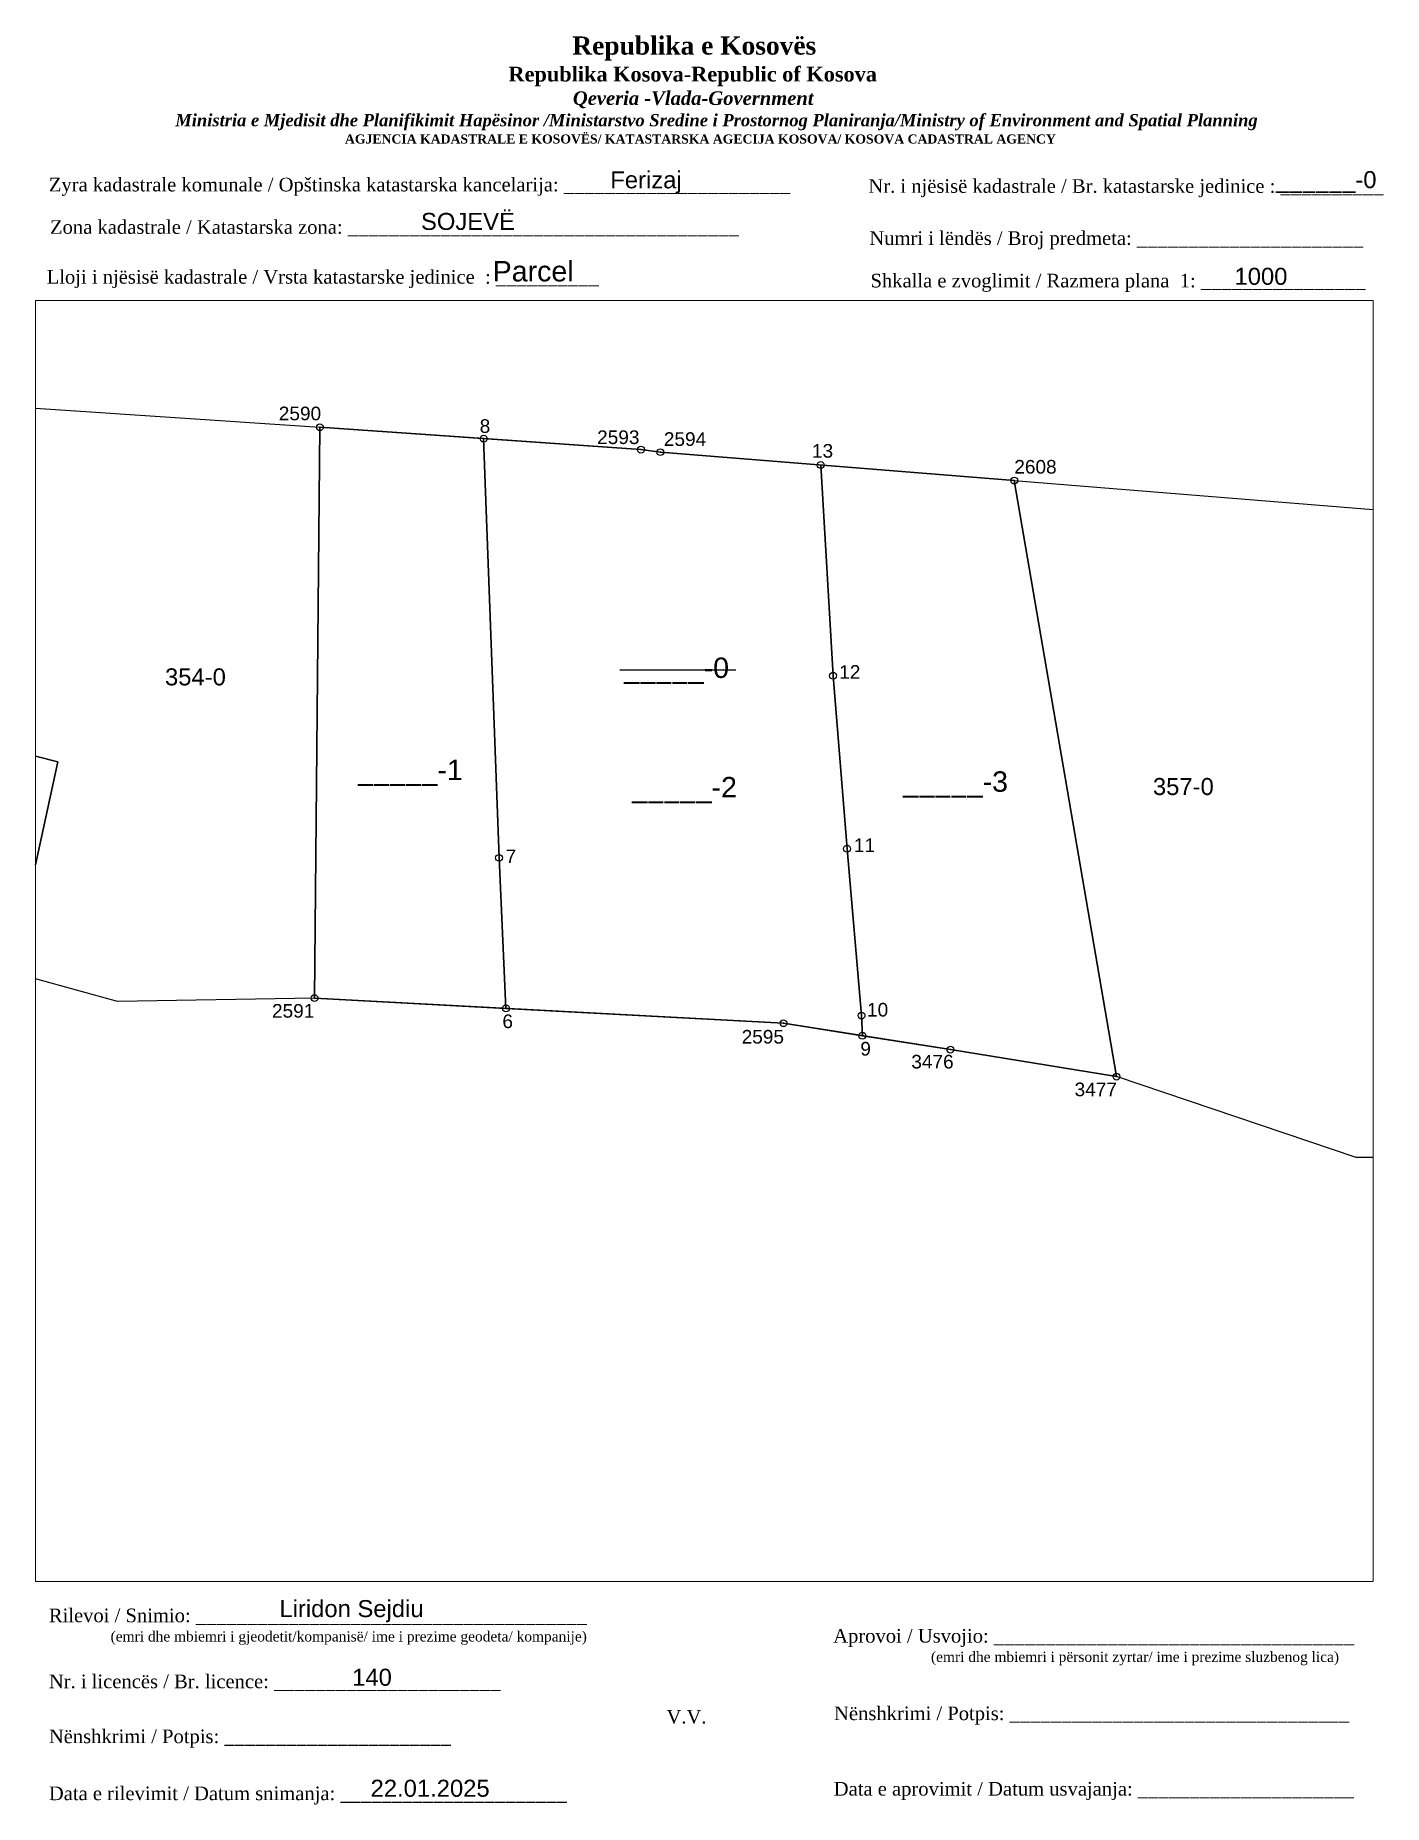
# Paper-space layout 'Manuali-2878-0' of a CAD drawing. Header units: metres. Extents: x 2 to 200, y 4 to 264.
# The model-space entities are those that its viewports show. They can reach past a viewport. Long polylines and large blocks are cut down to what shows.
import ezdxf

# ---------------------------------------------------------------- set-up
doc = ezdxf.new("R2010")
doc.units = ezdxf.units.M
doc.header["$PDMODE"] = 32
doc.header["$PDSIZE"] = 1
for name, color, linetype in [('Nr e Pikave Gjeodezike te Parceles Baze', 7, 'Continuous'), ('Nr Parceles Baze', 7, 'Continuous'), ('Nr_Parcelave_Fqinje', 8, 'Continuous'), ('Nr_Parceles_Re', 1, 'Continuous'), ('Parcela_Bazë', 7, 'Continuous'), ('Parcelat_Fqinje', 8, 'Continuous'), ('Parcelë_e_Re', 1, 'Continuous'), ('Pikat', 7, 'Continuous'), ('Pikë_e_Ndarjes', 1, 'Continuous'), ('Pikë_Zyrtare', 7, 'Continuous')]:
    doc.layers.add(name, color=color, linetype=linetype)
doc.styles.get("Standard").update_dxf_attribs({"font": 'arial.ttf'})

msp = doc.modelspace()

# ---------------------------------------------------------------- linework, layer by layer
at = {"layer": 'Nr Parceles Baze', "color": 1}
msp.add_line((7518820.03, 4692957.6), (7518837.03, 4692957.6), dxfattribs=at)
at = {"layer": 'Parcela_Bazë', "lineweight": 30, "flags": 128}
msp.add_lwpolyline([(7518776, 4692993.24), (7518775.22, 4692909.41), (7518844.05, 4692905.72), (7518868.54, 4692901.85), (7518892.91, 4692897.88), (7518877.91, 4692985.41), (7518825.97, 4692989.58), (7518823.12, 4692989.95)], close=True, dxfattribs=at)
at = {"layer": 'Parcelat_Fqinje'}
for points in [[(7518715.68, 4692949.36), (7518731.57, 4692996.24), (7518776, 4692993.24), (7518775.22, 4692909.41), (7518746.3, 4692908.93), (7518730.84, 4692913.2), (7518737.54, 4692944.13), (7518715.68, 4692949.36)], [(7518877.91, 4692985.41), (7518930.83, 4692981.15), (7518944.16, 4692885.78), (7518928.09, 4692886.03), (7518892.91, 4692897.88), (7518877.91, 4692985.41)], [(7518708.68, 4692918.81), (7518715.68, 4692949.36), (7518737.54, 4692944.13), (7518730.84, 4692913.2), (7518708.68, 4692918.81)]]:
    msp.add_lwpolyline(points, dxfattribs=at)
at = {"layer": 'Parcelë_e_Re', "linetype": 'Continuous'}
for points in [[(7518800.03, 4692991.56), (7518776, 4692993.24), (7518775.22, 4692909.41), (7518803.31, 4692907.9), (7518802.29, 4692930.01), (7518800.03, 4692991.56)], [(7518800.03, 4692991.56), (7518802.29, 4692930.01), (7518803.31, 4692907.9), (7518844.05, 4692905.72), (7518855.62, 4692903.89), (7518855.5, 4692906.85), (7518853.37, 4692931.35), (7518851.31, 4692956.74), (7518849.5, 4692987.69), (7518825.97, 4692989.58), (7518823.12, 4692989.95), (7518800.03, 4692991.56)], [(7518849.5, 4692987.69), (7518851.31, 4692956.74), (7518853.37, 4692931.35), (7518855.5, 4692906.85), (7518855.62, 4692903.89), (7518868.54, 4692901.85), (7518892.91, 4692897.88), (7518877.91, 4692985.41), (7518849.5, 4692987.69)]]:
    msp.add_lwpolyline(points, dxfattribs=at)
at = {"layer": 'Pikat'}
for p in [(7518776, 4692993.24), (7518823.12, 4692989.95), (7518825.97, 4692989.58), (7518877.91, 4692985.41), (7518775.22, 4692909.41), (7518844.05, 4692905.72), (7518868.54, 4692901.85), (7518892.91, 4692897.88)]:
    msp.add_point(p, dxfattribs=at)
at = {"layer": 'Pikë_e_Ndarjes'}
for p in [(7518800.03, 4692991.56), (7518849.5, 4692987.69), (7518851.31, 4692956.74), (7518853.37, 4692931.35), (7518802.29, 4692930.01), (7518803.31, 4692907.9), (7518855.5, 4692906.85), (7518855.62, 4692903.89)]:
    msp.add_point(p, dxfattribs=at)

# ---------------------------------------------------------------- texts
at = {"layer": 'Nr e Pikave Gjeodezike te Parceles Baze'}
for s, p in [('2590', (7518769.97, 4692994.26)), ('2593', (7518816.69, 4692990.77)), ('2594', (7518826.48, 4692990.5)), ('2608', (7518877.91, 4692986.43)), ('2591', (7518768.97, 4692906.54)), ('2595', (7518837.9, 4692902.74)), ('3476', (7518862.8, 4692899.08)), ('3477', (7518886.76, 4692895.01))]:
    msp.add_text(s, height=2, dxfattribs=at).set_placement(p)
at = {"layer": 'Nr Parceles Baze'}
msp.add_text('_____-0', height=3, dxfattribs=at).set_placement((7518820.67, 4692956.42))
at = {"layer": 'Nr_Parcelave_Fqinje'}
for s, p in [('354-0', (7518753.27, 4692955.33)), ('357-0', (7518898.26, 4692939.23))]:
    msp.add_text(s, height=2.5, dxfattribs=at).set_placement(p)
at = {"layer": 'Nr_Parceles_Re', "char_height": 3, "attachment_point": 1}
for s, insert in [('_____-1', (7518781.59, 4692944.42)), ('_____-2', (7518821.83, 4692941.89)), ('_____-3', (7518861.61, 4692942.71))]:
    msp.add_mtext_dynamic_manual_height_columns(s, width=6.4622, gutter_width=1, heights=[0], dxfattribs=dict(at, insert=insert))
at = {"layer": 'Pikë_e_Ndarjes', "char_height": 2, "attachment_point": 1}
for s, width, insert in [('8', 1.2484, (7518799.45, 4692994.41)), ('13', 1.2484, (7518848.22, 4692990.77)), ('12', 2, (7518852.22, 4692958.3)), ('11', 1.2484, (7518854.36, 4692932.85)), ('7', 1.2484, (7518803.26, 4692931.23)), ('10', 1.2484, (7518856.3, 4692908.71)), ('6', 1.2484, (7518802.79, 4692907.01)), ('9', 1.2484, (7518855.32, 4692902.98))]:
    msp.add_mtext_dynamic_manual_height_columns(s, width=width, gutter_width=1, heights=[0], dxfattribs=dict(at, insert=insert))

psp = doc.layouts.new('Manuali-2878-0')

# ---------------------------------------------------------------- texts
at = {"attachment_point": 1}
for s, insert, char_height, width in [('\\pi77.297;{\\fBook Antiqua|b1|i0|c0|p18;\\H1.333x;Republika e Kosovës\\fTimes New Roman|b1|i0|c0|p18;\\P\\pi67.927;\\fBook Antiqua|b1|i0|c0|p18;\\H0.8125x;Republika Kosova-Republic of Kosova\\fTimes New Roman|b1|i0|c0|p18;\\P\\pi77.378;\\fBook Antiqua|b1|i1|c0|p18;\\H0.9233x;Qeveria -Vlada-Government \\P\\pi13.032,l6,t23.033;\\fTimes New Roman|b1|i1|c0|p18;\\H0.9x;Ministria e Mjedisit dhe Planifikimit Hapësinor /Ministarstvo Sredine i Prostornog Planiranja/Ministry of Environment and Spatial Planning\\P\\pi43.931,l0,tz;\\fBook Antiqua|b1|i0|c0|p18;\\H0.7406x;AGJENCIA KADASTRALE E KOSOVËS/ KATASTARSKA AGECIJA KOSOVA/ KOSOVA CADASTRAL AGENCY}', (3.46, 263.78), 2, 191.8237), ('{\\fTimes New Roman|b0|i0|c0|p18; Zyra kadastrale komunale / Opštinska katastarska kancelarija: ______________________}', (3.18, 243.03), 2, 114.6874), ('Ferizaj', (86.33, 243.98), 2.5, 19.3474), ('{\\fTimes New Roman|b0|i0|c0|p18;Nr. i njësisë kadastrale / Br. katastarske jedinice : __________}', (124.21, 242.82), 2, 98.5379), ('______-0', (184.03, 244.01), 2.5, 19.3474), ('{\\fTimes New Roman|b0|i0|c0|p18; Zona kadastrale / Katastarska zona: ______________________________________}', (3.35, 236.8), 2, 101.8807), ('SOJEVË', (58.55, 237.87), 2.5, 40.037), ('{\\fTimes New Roman|b0|i0|c0|p18; Numri i lëndës / Broj predmeta: ______________________}', (123.6, 235.17), 2, 83.344), ('{\\fTimes New Roman|b0|i0|c0|p18; Lloji i njësisë kadastrale / Vrsta katastarske jedinice  : __________ }', (2.86, 229.48), 2, 108.0893), ('{\\fArial|b0|i0|c0|p34;Parcel}', (69.07, 230.81), 3, 14.2476), ('{\\fTimes New Roman|b0|i0|c0|p18; Shkalla e zvoglimit / Razmera plana  1: ________________}', (123.76, 228.93), 2, 98.5379), ('1000', (177.94, 229.81), 2.5, 19.3474), ('Liridon Sejdiu', (37.77, 34.18), 2.5, 28.631), ('{\\fTimes New Roman|b0|i0|c0|p18; Rilevoi / Snimio: ______________________________________\\P             \\H0.75x;(emri dhe mbiemri i gjeodetit/kompanisë/ ime i prezime geodeta/ kompanije)}', (3.18, 32.93), 2, 87.3883), ('{\\fTimes New Roman|b0|i0|c0|p18; Aprovoi / Usvojio: ___________________________________\\P                    \\H0.75x;(emri dhe mbiemri i përsonit zyrtar/ ime i prezime sluzbenog lica)}', (118.29, 29.93), 2, 83.344), ('140', (48.45, 24.1), 2.5, 5.6974), ('{\\fTimes New Roman|b0|i0|c0|p18; Nr. i licencës / Br. licence: ______________________\\P                                }', (3.18, 23.24), 2, 83.344), ('{\\fTimes New Roman|b0|i0|c0|p18; Nënshkrimi / Potpis: _________________________________}', (118.42, 18.55), 2, 83.344), ('{\\fTimes New Roman|b0|i0|c0|p18;V.V.                                 }', (94.58, 18.05), 2, 9.4297), ('{\\fTimes New Roman|b0|i0|c0|p18; Nënshkrimi / Potpis: ______________________\\P                                 }', (3.18, 15.17), 2, 83.344), ('22.01.2025', (51.15, 7.8), 2.5, 19.3474), ('{\\fTimes New Roman|b0|i0|c0|p18; Data e rilevimit / Datum snimanja: ______________________\\P                                 }', (3.18, 6.8), 2, 83.344), ('{\\fTimes New Roman|b0|i0|c0|p18; Data e aprovimit / Datum usvajanja: _____________________}', (118.37, 7.47), 2, 83.344)]:
    psp.add_mtext(s, dxfattribs=dict(at, insert=insert, char_height=char_height, width=width))

# ---------------------------------------------------------------- viewports
at = {"layer": 'Pikë_Zyrtare', "view_target_point": (370776.43, 310629.57)}
psp.add_viewport(center=(100.14, 130.95), size=(196.35, 188.1097), view_center_point=(7148056, 4382288.22), view_height=188.1097, dxfattribs=at)

doc.saveas('drawing.dxf')
